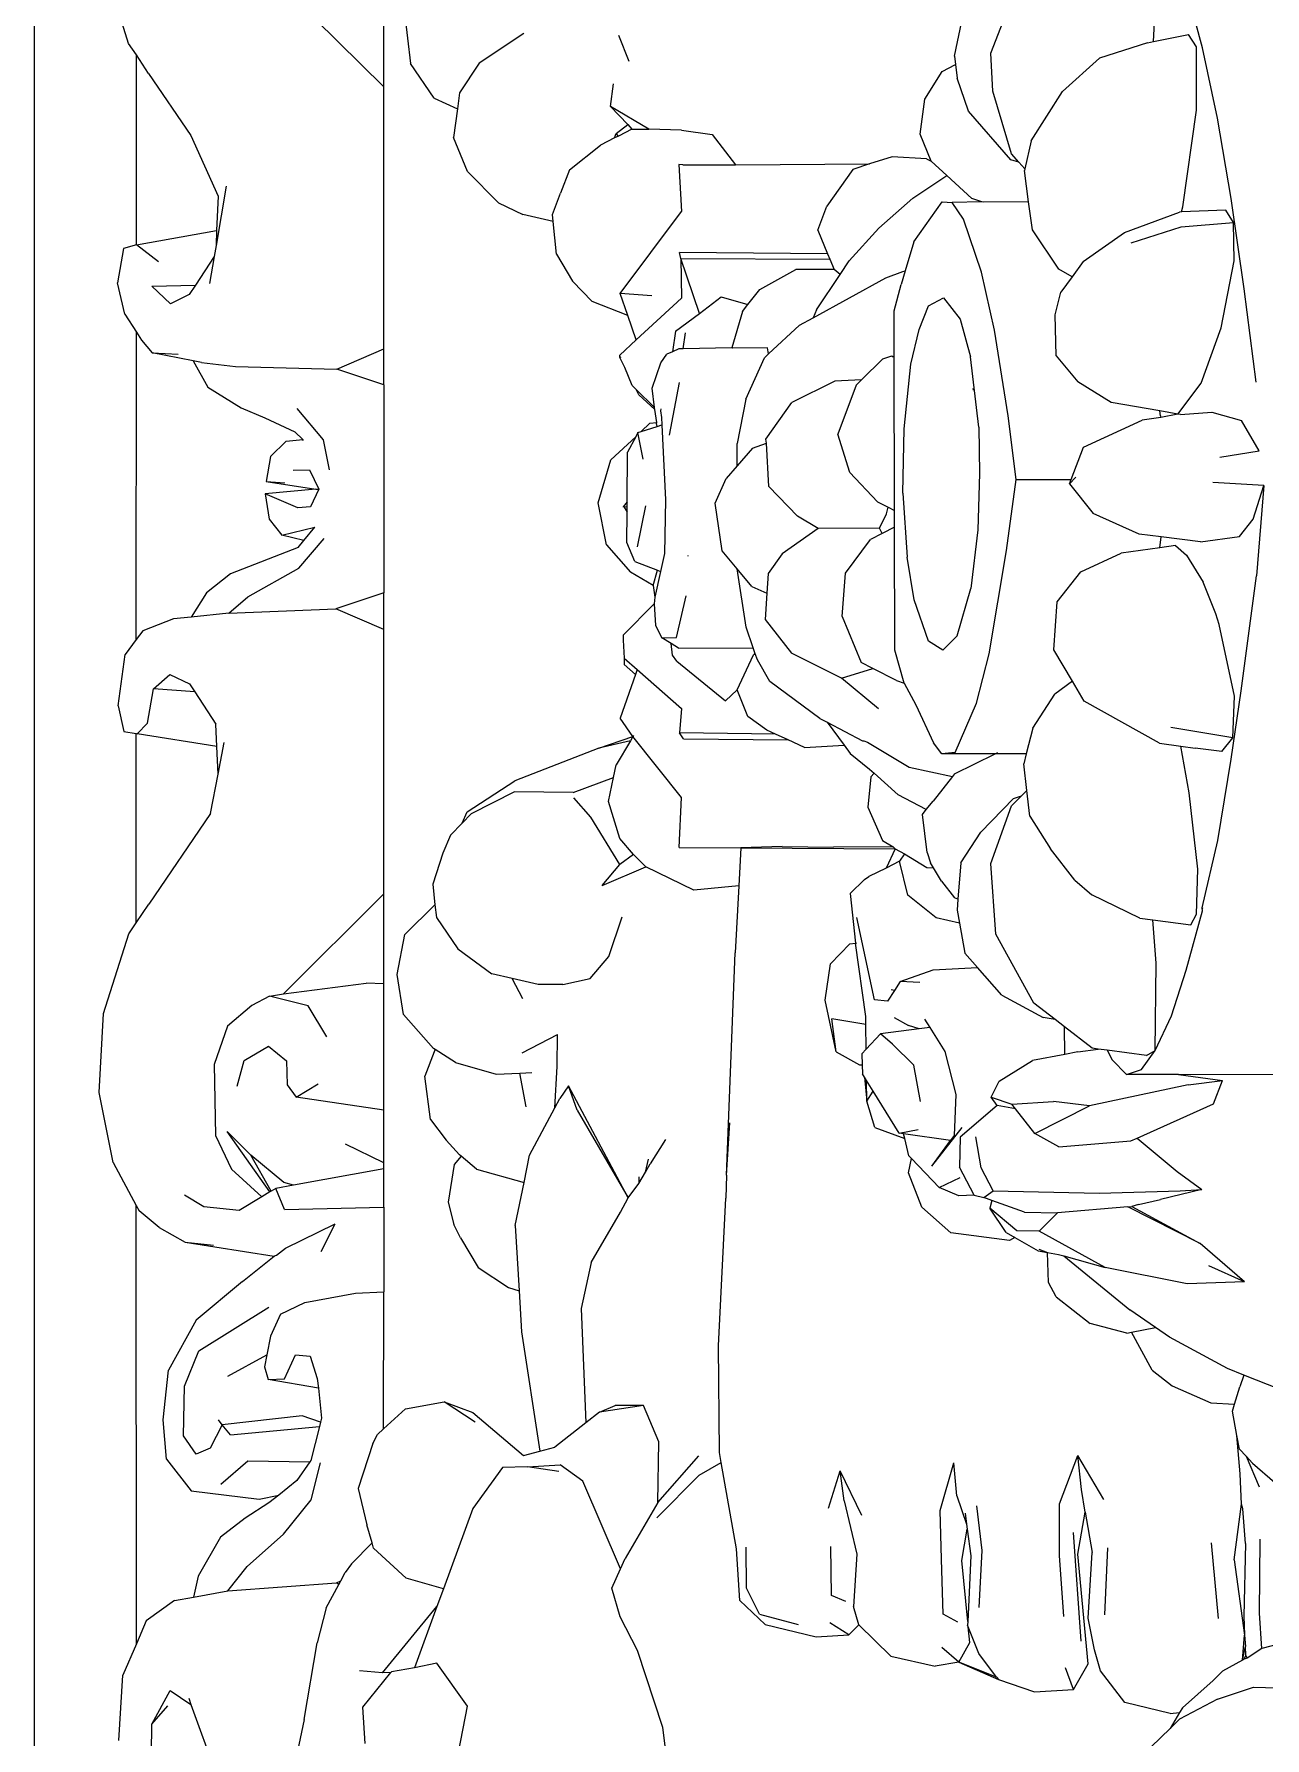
# Model space of a CAD drawing. Header units: millimetres. Extents: x 75500 to 345360, y -224327 to 19532.
# Drawn here: x 218738.8 to 218848, y 12102.3 to 12253.4 of the extents above; entities that cross this region are included whole.
import ezdxf

# ---------------------------------------------------------------- set-up
doc = ezdxf.new("R2010")
doc.units = ezdxf.units.MM
doc.header["$LTSCALE"] = 0.01
doc.layers.add('hatch', color=251, linetype='Continuous', lineweight=0)

# ---------------------------------------------------------------- blocks, each defined once
blk = doc.blocks.new('GANESH')
at = {"layer": 'hatch'}
for p, q in [((967101.08, -141061.302), (967101.167, -141057.976)), ((967099.111, -141059.452), (967099.513, -141060.969)), ((967076.261, -141059.795), (967076.259, -141064.343)), ((967089.021, -141060.225), (967088.43, -141061.7)), ((967091.993, -141061.351), (967092.78, -141060.443)), ((967050.983, -141061.079), (967049.756, -141061.8)), ((967051.242, -141062.667), (967050.983, -141061.079)), ((967052.392, -141060.891), (967052.277, -141062.96)), ((967053.76, -141061.315), (967052.392, -141060.891)), ((967052.392, -141060.891), (967056.053, -141061.186)), ((967091.717, -141061.609), (967092.958, -141061.083)), ((967098.077, -141061.068), (967095.075, -141061.037)), ((967099.513, -141060.969), (967098.077, -141061.068)), ((967099.513, -141060.969), (967099.895, -141061.567)), ((967044.421, -141061.682), (967040.77, -141062.209)), ((967048.2, -141061.194), (967044.421, -141061.682)), ((967049.422, -141063.002), (967049.756, -141061.8)), ((967054.456, -141061.87), (967053.76, -141061.315)), ((967060.707, -141061.804), (967056.053, -141061.186)), ((967063.482, -141062.206), (967060.707, -141061.804)), ((967084.659, -141061.666), (967083.102, -141063.469)), ((967084.659, -141061.666), (967084.005, -141063.118)), ((967084.659, -141061.666), (967084.729, -141063.991)), ((967088.43, -141061.7), (967088.168, -141062.365)), ((967088.43, -141061.7), (967088.909, -141061.855)), ((967092.43, -141061.851), (967090.88, -141061.981)), ((967091.717, -141061.609), (967091.426, -141061.88)), ((967091.993, -141061.351), (967091.717, -141061.609)), ((967093.655, -141061.796), (967092.43, -141061.851)), ((967093.854, -141061.738), (967093.655, -141061.796)), ((967095.921, -141062.084), (967093.655, -141061.796)), ((967095.251, -141061.626), (967093.854, -141061.738)), ((967095.251, -141061.626), (967098.196, -141061.693)), ((967095.921, -141062.084), (967098.969, -141061.677)), ((967098.196, -141061.693), (967098.969, -141061.677)), ((967098.969, -141061.677), (967099.431, -141061.63)), ((967099.976, -141061.756), (967098.969, -141061.677)), ((967099.791, -141061.612), (967099.431, -141061.63)), ((967099.976, -141061.756), (967099.431, -141061.63)), ((967099.791, -141061.612), (967099.895, -141061.567)), ((967099.933, -141061.679), (967099.791, -141061.612)), ((967099.895, -141061.567), (967099.933, -141061.679)), ((967099.933, -141061.679), (967099.976, -141061.756)), ((967099.976, -141061.756), (967100.427, -141062.565)), ((967101.566, -141062.766), (967101.08, -141061.302)), ((967040.77, -141062.209), (967037.517, -141062.76)), ((967041.743, -141062.121), (967041.235, -141062.422)), ((967041.235, -141062.422), (967041.309, -141064.222)), ((967043.293, -141062.084), (967041.743, -141062.121)), ((967041.915, -141064.234), (967041.743, -141062.121)), ((967046.008, -141062.612), (967043.293, -141062.084)), ((967054.674, -141063.461), (967054.456, -141061.87)), ((967060.928, -141062.077), (967058.018, -141062.705)), ((967062.61, -141062.138), (967060.928, -141062.077)), ((967062.61, -141062.138), (967062.191, -141064.659)), ((967063.162, -141062.584), (967062.61, -141062.138)), ((967066.77, -141062.756), (967063.482, -141062.206)), ((967088.168, -141062.365), (967086.899, -141064.705)), ((967089.603, -141062.073), (967088.909, -141061.855)), ((967089.561, -141063.034), (967089.603, -141062.073)), ((967089.887, -141062.163), (967089.603, -141062.073)), ((967090.88, -141061.981), (967089.887, -141062.163)), ((967091.426, -141061.88), (967090.88, -141061.981)), ((967037.517, -141062.76), (967034.667, -141063.38)), ((967048.246, -141063.434), (967046.008, -141062.612)), ((967049.514, -141064.268), (967049.422, -141063.002)), ((967057.59, -141062.834), (967056.312, -141063.348)), ((967058.018, -141062.705), (967057.59, -141062.834)), ((967057.59, -141062.834), (967057.595, -141062.864)), ((967063.162, -141062.584), (967063.027, -141063.669)), ((967069.5, -141063.387), (967066.77, -141062.756)), ((967076.259, -141064.343), (967076.501, -141062.565)), ((967076.673, -141063.961), (967076.501, -141062.565)), ((967077.44, -141062.928), (967076.501, -141062.565)), ((967078.828, -141066.017), (967077.44, -141062.928)), ((967088.864, -141064.602), (967089.561, -141063.034)), ((967098.292, -141062.73), (967095.233, -141063.012)), ((967100.802, -141062.947), (967100.427, -141062.565)), ((967101.912, -141064.184), (967100.802, -141062.947)), ((967101.566, -141062.766), (967102.372, -141064.301)), ((967034.667, -141063.38), (967032.259, -141064.019)), ((967034.617, -141063.623), (967034.12, -141063.939)), ((967037.193, -141063.617), (967034.617, -141063.623)), ((967041.1, -141064.171), (967037.193, -141063.617)), ((967049.496, -141064.368), (967048.246, -141063.434)), ((967054.674, -141063.461), (967054.478, -141065.047)), ((967055.212, -141064.025), (967056.312, -141063.348)), ((967062.95, -141064.258), (967063.027, -141063.669)), ((967064.845, -141063.92), (967062.95, -141064.258)), ((967067.939, -141063.568), (967064.845, -141063.92)), ((967069.761, -141063.616), (967067.939, -141063.568)), ((967069.5, -141063.387), (967069.518, -141063.356)), ((967069.623, -141063.379), (967069.5, -141063.387)), ((967072.024, -141064.03), (967069.623, -141063.379)), ((967070.191, -141063.85), (967069.761, -141063.616)), ((967069.989, -141065.392), (967070.191, -141063.85)), ((967080.186, -141064.395), (967080.911, -141063.406)), ((967080.911, -141063.406), (967081.314, -141065.081)), ((967080.973, -141064.272), (967080.911, -141063.406)), ((967081.607, -141066.233), (967083.102, -141063.469)), ((967083.102, -141063.469), (967081.621, -141066.4)), ((967034.411, -141065.363), (967034.12, -141063.939)), ((967041.309, -141064.222), (967041.1, -141064.171)), ((967041.309, -141064.222), (967041.312, -141064.3)), ((967042.137, -141066.537), (967041.312, -141064.3)), ((967042.559, -141066.27), (967041.915, -141064.234)), ((967049.496, -141064.368), (967049.371, -141065.101)), ((967049.514, -141064.268), (967049.496, -141064.368)), ((967049.496, -141064.368), (967049.635, -141065.065)), ((967054.819, -141064.469), (967055.212, -141064.025)), ((967054.819, -141064.469), (967054.911, -141065.104)), ((967062.836, -141065.122), (967062.95, -141064.258)), ((967073.881, -141064.636), (967072.024, -141064.03)), ((967076.259, -141064.343), (967076.258, -141066.447)), ((967076.673, -141063.961), (967077.525, -141067.95)), ((967078.828, -141066.017), (967080.186, -141064.395)), ((967081.057, -141067.561), (967080.973, -141064.272)), ((967084.729, -141063.991), (967084.072, -141067.323)), ((967088.234, -141065.416), (967088.864, -141064.602)), ((967101.912, -141064.184), (967102.103, -141064.299)), ((967102.144, -141064.687), (967102.103, -141064.299)), ((967102.103, -141064.299), (967102.742, -141064.684)), ((967102.372, -141064.301), (967102.742, -141064.684)), ((967034.411, -141065.363), (967031.954, -141065.231)), ((967049.371, -141065.101), (967049.035, -141067.076)), ((967049.568, -141065.074), (967049.371, -141065.101)), ((967049.568, -141065.074), (967049.635, -141065.065)), ((967049.635, -141065.065), (967049.751, -141065.823)), ((967054.478, -141065.047), (967054.368, -141065.936)), ((967054.911, -141065.104), (967054.478, -141065.047)), ((967054.911, -141065.104), (967055.136, -141066.668)), ((967062.836, -141065.122), (967061.125, -141068.17)), ((967071.744, -141065.245), (967069.989, -141065.392)), ((967075.282, -141065.294), (967071.744, -141065.245)), ((967075.282, -141065.294), (967073.881, -141064.636)), ((967075.479, -141065.636), (967075.282, -141065.294)), ((967076.054, -141065.85), (967075.282, -141065.294)), ((967081.52, -141065.966), (967081.314, -141065.081)), ((967086.504, -141065.278), (967085.786, -141066.319)), ((967086.899, -141064.705), (967086.504, -141065.278)), ((967086.692, -141066.253), (967086.504, -141065.278)), ((967102.144, -141064.687), (967101.701, -141066.514)), ((967102.742, -141064.684), (967103.487, -141065.456)), ((967034.461, -141065.607), (967034.411, -141065.363)), ((967034.461, -141065.607), (967035.082, -141067.547)), ((967050.834, -141068.191), (967049.751, -141065.823)), ((967054.368, -141065.936), (967053.527, -141067.807)), ((967069.92, -141065.918), (967068.969, -141067.863)), ((967069.92, -141065.918), (967069.989, -141065.392)), ((967075.479, -141065.636), (967075.27, -141067.243)), ((967076.258, -141066.447), (967076.054, -141065.85)), ((967081.52, -141065.966), (967081.607, -141066.233)), ((967088.234, -141065.416), (967086.692, -141066.253)), ((967043.316, -141068.205), (967042.137, -141066.537)), ((967055.892, -141068.306), (967055.136, -141066.668)), ((967075.664, -141067.033), (967076.258, -141066.447)), ((967078.944, -141066.275), (967078.828, -141066.017)), ((967079.184, -141069.199), (967078.944, -141066.275)), ((967081.621, -141066.4), (967081.607, -141066.233)), ((967081.621, -141066.4), (967081.852, -141069.254)), ((967083.606, -141068.998), (967085.786, -141066.319)), ((967086.728, -141066.441), (967086.342, -141067.927)), ((967086.728, -141066.441), (967086.692, -141066.253)), ((967101.701, -141066.514), (967100.41, -141067.512)), ((967049.035, -141067.076), (967048.195, -141068.422)), ((967075.27, -141067.243), (967075.224, -141067.598)), ((967075.27, -141067.243), (967075.664, -141067.033)), ((967084.072, -141067.323), (967082.595, -141069.989)), ((967083.606, -141068.998), (967084.072, -141067.323)), ((967098.137, -141067.327), (967095.424, -141067.204)), ((967035.082, -141067.547), (967036.425, -141069.045)), ((967052.323, -141068.767), (967053.527, -141067.807)), ((967068.377, -141068.553), (967068.969, -141067.863)), ((967075.192, -141067.847), (967074.324, -141068.968)), ((967075.224, -141067.598), (967075.192, -141067.847)), ((967075.341, -141068.426), (967075.224, -141067.598)), ((967077.525, -141067.95), (967077.349, -141069.404)), ((967078.647, -141070.166), (967077.525, -141067.95)), ((967080.962, -141071.857), (967081.057, -141067.561)), ((967085.254, -141069.299), (967086.342, -141067.927)), ((967093.468, -141067.378), (967091.686, -141068.424)), ((967093.984, -141068.125), (967095.612, -141067.839)), ((967098.272, -141068.011), (967095.612, -141067.839)), ((967100.129, -141068.012), (967095.684, -141068.424)), ((967099.567, -141067.744), (967098.272, -141068.011)), ((967100.41, -141067.512), (967099.567, -141067.744)), ((967101.172, -141068.607), (967100.129, -141068.012)), ((967043.316, -141068.205), (967043.943, -141068.661)), ((967043.943, -141068.661), (967043.631, -141069.201)), ((967043.943, -141068.661), (967044.559, -141069.109)), ((967047.145, -141069.297), (967048.195, -141068.422)), ((967052.147, -141068.699), (967050.834, -141068.191)), ((967052.053, -141068.505), (967052.323, -141068.767)), ((967052.15, -141070.922), (967052.147, -141068.699)), ((967052.323, -141068.767), (967052.147, -141068.699)), ((967057.102, -141069.258), (967055.892, -141068.306)), ((967060.325, -141068.647), (967059.056, -141069.403)), ((967061.125, -141068.17), (967060.325, -141068.647)), ((967060.325, -141068.647), (967060.841, -141069.351)), ((967068.377, -141068.553), (967067.113, -141069.536)), ((967075.341, -141068.426), (967075.438, -141068.949)), ((967093.066, -141068.282), (967091.686, -141068.424)), ((967093.642, -141069.165), (967091.686, -141068.424)), ((967093.984, -141068.125), (967093.066, -141068.282)), ((967095.684, -141068.424), (967093.984, -141068.125)), ((967099.208, -141068.288), (967094.808, -141068.594)), ((967101.172, -141068.607), (967100.291, -141068.928)), ((967101.264, -141070.181), (967101.172, -141068.607)), ((967038.426, -141070.321), (967036.425, -141069.045)), ((967043.631, -141069.201), (967042.04, -141070.266)), ((967045.478, -141069.348), (967044.559, -141069.109)), ((967047.145, -141069.297), (967045.478, -141069.348)), ((967059.056, -141069.403), (967057.102, -141069.258)), ((967062.222, -141070.243), (967060.841, -141069.351)), ((967074.029, -141069.349), (967073.362, -141070.21)), ((967074.029, -141069.349), (967073.944, -141069.827)), ((967074.324, -141068.968), (967074.029, -141069.349)), ((967075.438, -141068.949), (967074.324, -141068.968)), ((967075.438, -141068.949), (967075.683, -141070.261)), ((967077.457, -141071.101), (967077.349, -141069.404)), ((967079.184, -141069.199), (967078.647, -141070.166)), ((967081.832, -141070.583), (967081.852, -141069.254)), ((967082.595, -141069.989), (967081.852, -141069.254)), ((967083.467, -141069.648), (967083.547, -141069.21)), ((967083.547, -141069.21), (967083.606, -141068.998)), ((967085.254, -141069.299), (967084.677, -141069.608)), ((967095.735, -141069.169), (967093.642, -141069.165)), ((967098.207, -141068.992), (967095.735, -141069.169)), ((967065.785, -141070.364), (967067.113, -141069.536)), ((967073.041, -141071.498), (967073.944, -141069.827)), ((967082.595, -141069.989), (967082.587, -141070.892)), ((967082.852, -141070.982), (967083.396, -141070.038)), ((967083.325, -141070.008), (967083.467, -141069.648)), ((967083.396, -141070.038), (967083.467, -141069.648)), ((967084.677, -141069.608), (967083.467, -141069.648)), ((967034.881, -141071.95), (967031.61, -141070.682)), ((967038.426, -141070.321), (967039.562, -141070.576)), ((967039.293, -141070.817), (967038.962, -141071.115)), ((967039.293, -141070.817), (967039.204, -141071.138)), ((967039.562, -141070.576), (967039.293, -141070.817)), ((967039.562, -141070.576), (967039.626, -141070.59)), ((967040.897, -141070.42), (967039.626, -141070.59)), ((967042.04, -141070.266), (967040.897, -141070.42)), ((967040.897, -141070.42), (967040.918, -141072.247)), ((967062.222, -141070.243), (967063.266, -141070.512)), ((967063.266, -141070.512), (967063.266, -141071.769)), ((967063.266, -141070.512), (967063.673, -141070.616)), ((967064.753, -141070.487), (967063.673, -141070.616)), ((967065.785, -141070.364), (967064.753, -141070.487)), ((967064.753, -141070.487), (967064.966, -141070.704)), ((967065.072, -141071.028), (967064.966, -141070.704)), ((967064.966, -141070.704), (967065.363, -141071.108)), ((967073.362, -141070.21), (967070.562, -141071.749)), ((967076.521, -141071.611), (967075.683, -141070.261)), ((967078.647, -141070.166), (967077.641, -141070.956)), ((967081.832, -141070.583), (967081.354, -141071.913)), ((967100.764, -141071.641), (967101.264, -141070.181)), ((967038.962, -141071.115), (967036.421, -141071.874)), ((967039.204, -141071.138), (967037.221, -141072.86)), ((967049.573, -141071.253), (967046.1, -141071.799)), ((967052.15, -141070.922), (967049.573, -141071.253)), ((967055.022, -141071.309), (967052.15, -141070.922)), ((967059.205, -141072.02), (967055.022, -141071.309)), ((967065.072, -141071.028), (967066.43, -141072.358)), ((967067.699, -141071.956), (967065.363, -141071.108)), ((967073.041, -141071.498), (967071.924, -141072.488)), ((967077.177, -141071.938), (967077.457, -141071.101)), ((967077.641, -141070.956), (967077.457, -141071.101)), ((967077.641, -141070.956), (967077.51, -141071.696)), ((967082.587, -141070.892), (967081.669, -141071.99)), ((967082.655, -141071.325), (967081.669, -141071.99)), ((967082.655, -141071.325), (967082.852, -141070.982)), ((967082.985, -141071.19), (967082.662, -141073.571)), ((967082.852, -141070.982), (967082.985, -141071.19)), ((967036.421, -141071.874), (967034.881, -141071.95)), ((967046.1, -141071.799), (967043.753, -141072.329)), ((967061.204, -141072.529), (967059.205, -141072.02)), ((967063.266, -141071.769), (967063.215, -141071.666)), ((967063.266, -141071.769), (967063.265, -141073.938)), ((967064.079, -141073.423), (967063.266, -141071.769)), ((967070.562, -141071.749), (967067.699, -141071.956)), ((967077.177, -141071.938), (967076.521, -141071.611)), ((967077.51, -141071.696), (967077.177, -141071.938)), ((967077.51, -141071.696), (967078.788, -141073.188)), ((967080.962, -141071.857), (967080.032, -141072.341)), ((967081.238, -141072.236), (967080.962, -141071.857)), ((967081.354, -141071.913), (967081.238, -141072.236)), ((967081.354, -141071.913), (967081.669, -141071.99)), ((967100.663, -141071.717), (967099.707, -141072.436)), ((967100.066, -141073.245), (967100.764, -141071.641)), ((967100.663, -141071.717), (967100.066, -141073.245)), ((967100.663, -141071.717), (967100.764, -141071.641)), ((967037.221, -141072.86), (967035.895, -141073.318)), ((967040.76, -141072.716), (967039.836, -141073.727)), ((967040.898, -141072.308), (967040.76, -141072.716)), ((967040.918, -141072.247), (967040.898, -141072.308)), ((967040.898, -141072.308), (967040.924, -141073.519)), ((967043.753, -141072.329), (967041.605, -141073.062)), ((967045.653, -141073.188), (967047.176, -141072.78)), ((967050.028, -141072.437), (967047.176, -141072.78)), ((967048.465, -141072.674), (967048.529, -141072.67)), ((967050.028, -141072.437), (967051.911, -141072.409)), ((967051.911, -141072.409), (967054.186, -141072.473)), ((967054.186, -141072.473), (967056.569, -141072.764)), ((967058.482, -141073.319), (967056.569, -141072.764)), ((967063.213, -141073.389), (967061.204, -141072.529)), ((967067.677, -141073.169), (967066.43, -141072.358)), ((967071.924, -141072.488), (967071.337, -141073.009)), ((967072.013, -141074.284), (967071.924, -141072.488)), ((967080.032, -141072.341), (967078.779, -141072.564)), ((967081.138, -141072.623), (967080.001, -141073.219)), ((967081.138, -141072.623), (967081.238, -141072.236)), ((967081.138, -141072.623), (967081.173, -141073.245)), ((967095.535, -141072.297), (967093.722, -141072.519)), ((967094.675, -141072.903), (967095.747, -141072.755)), ((967097.845, -141072.422), (967095.535, -141072.297)), ((967095.747, -141072.755), (967098.412, -141072.886)), ((967098.412, -141072.886), (967095.942, -141073.126)), ((967098.412, -141072.886), (967098.559, -141072.893)), ((967098.63, -141072.864), (967098.559, -141072.893)), ((967099.707, -141072.436), (967098.63, -141072.864)), ((967099.266, -141072.802), (967098.63, -141072.864)), ((967100.066, -141073.245), (967099.266, -141072.802)), ((967034.997, -141073.423), (967033.584, -141073.131)), ((967034.997, -141073.423), (967035.343, -141073.383)), ((967035.343, -141073.383), (967035.895, -141073.318)), ((967035.622, -141073.92), (967035.343, -141073.383)), ((967040.898, -141073.925), (967040.924, -141073.519)), ((967041.605, -141073.062), (967040.924, -141073.519)), ((967044.783, -141073.861), (967045.653, -141073.188)), ((967058.482, -141073.319), (967059.061, -141073.89)), ((967063.213, -141073.389), (967063.265, -141073.938)), ((967063.808, -141075.264), (967064.181, -141073.504)), ((967064.079, -141073.423), (967064.181, -141073.504)), ((967064.181, -141073.504), (967065.174, -141074.293)), ((967067.677, -141073.169), (967069.153, -141073.283)), ((967068.417, -141073.945), (967069.095, -141073.424)), ((967069.153, -141073.283), (967069.095, -141073.424)), ((967069.153, -141073.283), (967069.592, -141073.317)), ((967069.592, -141073.317), (967070.127, -141073.223)), ((967070.127, -141073.223), (967069.908, -141074.164)), ((967070.127, -141073.223), (967071.337, -141073.009)), ((967075.319, -141073.807), (967077.067, -141073.371)), ((967077.067, -141073.371), (967078.719, -141073.432)), ((967079.968, -141074.338), (967078.399, -141073.107)), ((967078.927, -141073.584), (967078.654, -141075.486)), ((967078.719, -141073.432), (967078.927, -141073.584)), ((967078.788, -141073.188), (967080.001, -141073.219)), ((967079.968, -141074.338), (967078.927, -141073.584)), ((967080.826, -141074.041), (967080.42, -141073.188)), ((967081.173, -141073.245), (967080.826, -141074.041)), ((967081.628, -141074.742), (967082.662, -141073.571)), ((967093.325, -141073.333), (967091.989, -141073.452)), ((967093.913, -141074.006), (967091.989, -141073.452)), ((967093.325, -141073.333), (967094.473, -141072.931)), ((967094.019, -141072.994), (967094.473, -141072.931)), ((967094.473, -141072.931), (967094.675, -141072.903)), ((967095.942, -141073.126), (967094.675, -141072.903)), ((967098.442, -141073.287), (967098.115, -141073.885)), ((967100.066, -141073.245), (967099.469, -141073.937)), ((967100.066, -141073.245), (967100.223, -141074.208)), ((967036.74, -141074.619), (967035.622, -141073.92)), ((967039.836, -141073.727), (967039.25, -141074.367)), ((967040.751, -141075.109), (967039.836, -141073.727)), ((967042.525, -141075.074), (967040.898, -141073.925)), ((967045.112, -141074.476), (967044.783, -141073.861)), ((967059.061, -141073.89), (967058.701, -141074.481)), ((967061.271, -141074.992), (967062.818, -141074.276)), ((967063.265, -141073.938), (967062.818, -141074.276)), ((967067.886, -141074.269), (967067.672, -141074.399)), ((967067.869, -141074.539), (967067.886, -141074.269)), ((967068.417, -141073.945), (967067.886, -141074.269)), ((967069.908, -141074.164), (967068.987, -141075.311)), ((967074.353, -141074.426), (967075.319, -141073.807)), ((967080.826, -141074.041), (967079.653, -141075.168)), ((967095.888, -141073.942), (967093.913, -141074.006)), ((967098.115, -141073.885), (967095.888, -141073.942)), ((967099.817, -141076.007), (967100.223, -141074.208)), ((967038.155, -141074.811), (967036.74, -141074.619)), ((967039.25, -141074.367), (967038.155, -141074.811)), ((967039.157, -141074.556), (967039.071, -141075.948)), ((967039.157, -141074.556), (967039.25, -141074.367)), ((967046.077, -141074.86), (967045.112, -141074.476)), ((967047.482, -141075.192), (967046.077, -141074.86)), ((967058.701, -141074.481), (967057.028, -141075.059)), ((967065.519, -141074.566), (967064.921, -141075.699)), ((967065.519, -141074.566), (967065.174, -141074.293)), ((967065.715, -141074.721), (967065.519, -141074.566)), ((967067.255, -141074.536), (967065.715, -141074.721)), ((967067.255, -141074.536), (967067.672, -141074.399)), ((967067.316, -141075.446), (967067.869, -141074.539)), ((967072.488, -141075.617), (967072.013, -141074.284)), ((967072.523, -141074.827), (967072.488, -141075.617)), ((967074.018, -141074.641), (967074.353, -141074.426)), ((967074.408, -141074.86), (967074.273, -141075.283)), ((967074.353, -141074.426), (967074.408, -141074.86)), ((967074.408, -141074.86), (967074.605, -141076.425)), ((967077.341, -141074.804), (967075.872, -141075.075)), ((967078.628, -141075.664), (967078.478, -141074.9)), ((967081.628, -141074.742), (967080.235, -141075.287)), ((967040.751, -141075.109), (967041.971, -141076.489)), ((967042.525, -141075.074), (967043.697, -141075.421)), ((967043.728, -141075.521), (967043.697, -141075.421)), ((967043.697, -141075.421), (967044.253, -141075.586)), ((967043.979, -141076.209), (967043.728, -141075.521)), ((967045.315, -141075.87), (967044.253, -141075.586)), ((967050.102, -141075.467), (967047.482, -141075.192)), ((967052.7, -141075.51), (967050.102, -141075.467)), ((967052.7, -141075.51), (967055.298, -141075.334)), ((967057.028, -141075.059), (967055.298, -141075.334)), ((967060.395, -141075.464), (967059.061, -141075.841)), ((967060.297, -141075.772), (967060.395, -141075.464)), ((967060.395, -141075.464), (967061.271, -141074.992)), ((967062.787, -141076.953), (967063.808, -141075.264)), ((967067.105, -141075.831), (967067.316, -141075.446)), ((967067.316, -141075.446), (967067.607, -141075.656)), ((967068.987, -141075.311), (967067.607, -141075.656)), ((967067.607, -141075.656), (967067.891, -141076.191)), ((967072.488, -141075.617), (967072.852, -141075.857)), ((967073.938, -141075.862), (967074.273, -141075.283)), ((967075.872, -141075.075), (967075.019, -141075.93)), ((967078.406, -141076.649), (967078.844, -141075.439)), ((967078.654, -141075.486), (967078.628, -141075.664)), ((967078.844, -141075.439), (967078.654, -141075.486)), ((967079.55, -141075.267), (967078.844, -141075.439)), ((967079.653, -141075.168), (967079.55, -141075.267)), ((967080.235, -141075.287), (967079.653, -141075.168)), ((967039.071, -141075.948), (967039.366, -141076.861)), ((967045.599, -141079.152), (967043.979, -141076.209)), ((967047.15, -141075.867), (967045.315, -141075.87)), ((967047.137, -141075.961), (967047.176, -141075.912)), ((967047.266, -141076.325), (967047.137, -141075.961)), ((967053.402, -141075.853), (967047.15, -141075.867)), ((967047.176, -141075.912), (967047.15, -141075.867)), ((967048.117, -141077.192), (967047.266, -141076.325)), ((967053.048, -141076.539), (967053.271, -141076.107)), ((967053.271, -141076.107), (967053.402, -141075.853)), ((967053.538, -141076.183), (967053.271, -141076.107)), ((967054.082, -141075.852), (967053.402, -141075.853)), ((967054.127, -141076.461), (967053.538, -141076.183)), ((967059.061, -141075.841), (967054.082, -141075.852)), ((967054.082, -141075.852), (967054.335, -141076.354)), ((967060.297, -141075.772), (967059.807, -141076.726)), ((967064.921, -141075.699), (967064.046, -141076.678)), ((967065.417, -141076.927), (967066.767, -141076.345)), ((967066.767, -141076.345), (967067.034, -141075.906)), ((967067.034, -141075.906), (967067.105, -141075.831)), ((967067.034, -141075.906), (967067.042, -141078.331)), ((967067.074, -141082.08), (967067.105, -141075.831)), ((967067.105, -141075.831), (967067.891, -141076.191)), ((967067.891, -141076.191), (967068.229, -141076.899)), ((967072.852, -141075.857), (967072.818, -141075.994)), ((967072.852, -141075.857), (967073.282, -141076.14)), ((967073.282, -141076.14), (967073.233, -141076.668)), ((967075.019, -141075.93), (967074.605, -141076.425)), ((967078.628, -141075.664), (967076.923, -141076.718)), ((967098.55, -141077.294), (967099.817, -141076.007)), ((967039.395, -141082.296), (967039.366, -141076.861)), ((967039.366, -141076.861), (967039.589, -141077.547)), ((967041.971, -141076.489), (967043.293, -141077.691)), ((967051.863, -141077.666), (967053.048, -141076.539)), ((967054.335, -141076.354), (967054.127, -141076.461)), ((967054.127, -141076.461), (967054.134, -141078.946)), ((967054.335, -141076.354), (967054.575, -141076.827)), ((967055.944, -141077.844), (967054.575, -141076.827)), ((967059.807, -141076.726), (967059.559, -141077.209)), ((967060.194, -141078.001), (967059.807, -141076.726)), ((967061.434, -141076.496), (967060.194, -141078.001)), ((967062.738, -141077.102), (967062.787, -141076.953)), ((967063.25, -141077.648), (967063.879, -141076.864)), ((967063.879, -141076.864), (967064.046, -141076.678)), ((967064.046, -141076.678), (967064.195, -141076.809)), ((967064.195, -141076.809), (967065.417, -141076.927)), ((967068.354, -141077.062), (967068.229, -141076.899)), ((967073.233, -141076.668), (967069.89, -141077.379)), ((967073.901, -141077.019), (967070.934, -141077.432)), ((967074.226, -141077.015), (967073.901, -141077.019)), ((967074.226, -141077.015), (967073.994, -141078.388)), ((967075.23, -141077.002), (967074.226, -141077.015)), ((967074.605, -141076.425), (967075.23, -141077.002)), ((967075.23, -141077.002), (967075.412, -141077.171)), ((967076.358, -141077.067), (967077.339, -141076.971)), ((967076.49, -141076.985), (967076.358, -141077.067)), ((967076.923, -141076.718), (967076.49, -141076.985)), ((967077.339, -141076.971), (967076.49, -141076.985)), ((967077.339, -141076.971), (967076.923, -141076.718)), ((967078.406, -141076.649), (967077.339, -141076.971)), ((967039.589, -141077.547), (967041.069, -141078.598)), ((967043.839, -141078.05), (967043.293, -141077.691)), ((967048.117, -141077.192), (967048.161, -141078.269)), ((967048.322, -141077.401), (967048.117, -141077.192)), ((967048.322, -141077.401), (967050.309, -141078.149)), ((967051.863, -141077.666), (967050.309, -141078.149)), ((967057.694, -141077.976), (967059.559, -141077.209)), ((967061.982, -141078.576), (967062.737, -141077.146)), ((967062.737, -141077.146), (967062.738, -141077.102)), ((967062.914, -141077.889), (967063.25, -141077.648)), ((967068.354, -141077.062), (967068.923, -141077.655)), ((967068.923, -141077.655), (967070.934, -141077.432)), ((967070.934, -141077.432), (967070.931, -141077.399)), ((967070.956, -141077.658), (967070.934, -141077.432)), ((967071.765, -141078.444), (967070.956, -141077.658)), ((967075.329, -141078.219), (967075.858, -141077.274)), ((967075.412, -141077.171), (967075.867, -141077.159)), ((967075.858, -141077.274), (967075.867, -141077.159)), ((967075.867, -141077.159), (967076.225, -141077.15)), ((967076.358, -141077.067), (967076.225, -141077.15)), ((967094.119, -141077.17), (967092.307, -141078.055)), ((967093.529, -141077.898), (967095.687, -141077.381)), ((967095.687, -141077.381), (967097.8, -141077.514)), ((967098.55, -141077.294), (967097.8, -141077.514)), ((967098.951, -141077.706), (967098.474, -141078.469)), ((967098.55, -141077.294), (967098.951, -141077.706)), ((967099.034, -141079.028), (967098.951, -141077.706)), ((967043.224, -141078.474), (967043.644, -141078.304)), ((967043.644, -141078.304), (967043.638, -141079.852)), ((967043.839, -141078.05), (967043.644, -141078.304)), ((967045.275, -141079.01), (967043.839, -141078.05)), ((967048.161, -141078.269), (967049.023, -141080.017)), ((967057.694, -141077.976), (967055.944, -141077.844)), ((967060.194, -141078.001), (967059.188, -141080.029)), ((967061.982, -141078.576), (967062.914, -141077.889)), ((967063.006, -141079.497), (967062.914, -141077.889)), ((967067.02, -141080.399), (967067.042, -141078.331)), ((967075.329, -141078.219), (967073.237, -141078.662)), ((967075.329, -141078.219), (967073.994, -141078.388)), ((967093.529, -141077.898), (967092.307, -141078.055)), ((967093.818, -141078.53), (967092.307, -141078.055)), ((967097.355, -141078.4), (967095.376, -141078.428)), ((967097.598, -141077.831), (967097.355, -141078.4)), ((967042.044, -141078.954), (967041.069, -141078.598)), ((967042.044, -141078.954), (967043.007, -141078.562)), ((967043.007, -141078.562), (967042.946, -141084.563)), ((967043.007, -141078.562), (967043.224, -141078.474)), ((967043.19, -141084.508), (967043.224, -141078.474)), ((967045.275, -141079.01), (967045.599, -141079.152)), ((967054.134, -141078.946), (967053.638, -141079.78)), ((967054.134, -141078.946), (967055.164, -141080.401)), ((967061.834, -141078.875), (967060.335, -141080.91)), ((967061.834, -141078.875), (967061.982, -141078.576)), ((967073.237, -141078.662), (967071.765, -141078.444)), ((967098.54, -141081.099), (967099.034, -141079.028)), ((967045.901, -141079.7), (967045.599, -141079.152)), ((967045.901, -141079.7), (967047.058, -141080.953)), ((967052.427, -141080.942), (967053.638, -141079.78)), ((967063.006, -141079.497), (967062.701, -141080.159)), ((967098.115, -141081.32), (967098.54, -141079.762)), ((967044.454, -141081.314), (967043.638, -141079.852)), ((967050.514, -141081.063), (967049.023, -141080.017)), ((967055.164, -141080.401), (967055.961, -141080.972)), ((967057.821, -141081.093), (967059.188, -141080.029)), ((967062.701, -141080.159), (967062.462, -141080.678)), ((967062.651, -141084.4), (967062.701, -141080.159)), ((967067.02, -141080.399), (967067.074, -141082.08)), ((967047.058, -141080.953), (967046.817, -141080.993)), ((967046.817, -141080.993), (967046.833, -141082.415)), ((967047.058, -141080.953), (967047.218, -141081.126)), ((967048.9, -141081.881), (967047.218, -141081.126)), ((967050.679, -141081.042), (967050.514, -141081.063)), ((967052.427, -141080.942), (967050.679, -141081.042)), ((967050.873, -141081.602), (967050.679, -141081.042)), ((967055.961, -141080.972), (967056.758, -141081.024)), ((967056.479, -141081.634), (967056.758, -141081.024)), ((967056.758, -141081.024), (967057.821, -141081.093)), ((967060.335, -141080.91), (967059.457, -141081.405)), ((967062.303, -141081.024), (967061.745, -141081.793)), ((967062.462, -141080.678), (967062.303, -141081.024)), ((967062.462, -141080.678), (967062.417, -141084.562)), ((967097.564, -141082.116), (967098.54, -141081.099)), ((967045.065, -141081.796), (967044.454, -141081.314)), ((967044.749, -141082.872), (967045.065, -141081.796)), ((967045.341, -141082.014), (967045.065, -141081.796)), ((967050.873, -141081.602), (967051.6, -141082.231)), ((967056.479, -141081.634), (967055.767, -141082.227)), ((967058.136, -141081.867), (967055.767, -141082.227)), ((967058.965, -141081.577), (967058.136, -141081.867)), ((967059.205, -141081.493), (967058.965, -141081.577)), ((967058.987, -141084.61), (967058.965, -141081.577)), ((967059.457, -141081.405), (967059.205, -141081.493)), ((967059.205, -141081.493), (967059.25, -141081.567)), ((967060.671, -141082.228), (967059.25, -141081.567)), ((967061.745, -141081.793), (967060.671, -141082.228)), ((967097.062, -141081.843), (967095.4, -141081.865)), ((967098.115, -141081.32), (967097.062, -141081.843)), ((967038.167, -141083.235), (967039.395, -141082.296)), ((967039.407, -141084.435), (967039.395, -141082.296)), ((967045.341, -141082.014), (967046.809, -141082.445)), ((967046.833, -141082.415), (967046.809, -141082.445)), ((967046.809, -141082.445), (967046.856, -141084.41)), ((967048.9, -141081.881), (967050.686, -141082.225)), ((967051.6, -141082.231), (967050.686, -141082.225)), ((967051.6, -141082.231), (967052.105, -141082.668)), ((967055.767, -141082.227), (967055.043, -141082.83)), ((967061.115, -141082.701), (967060.671, -141082.228)), ((967067.062, -141084.576), (967067.074, -141082.08)), ((967067.074, -141082.08), (967068.609, -141082.163)), ((967068.609, -141082.163), (967068.784, -141083.985)), ((967068.609, -141082.163), (967071.329, -141082.31)), ((967080.331, -141082.658), (967071.329, -141082.31)), ((967080.331, -141082.658), (967078.213, -141082.531)), ((967095.471, -141082.252), (967091.967, -141082.87)), ((967097.564, -141082.116), (967095.471, -141082.252)), ((967037.99, -141084.481), (967038.167, -141083.235)), ((967045.419, -141083.76), (967044.749, -141082.872)), ((967053.112, -141083.115), (967052.105, -141082.668)), ((967055.043, -141082.83), (967053.112, -141083.115)), ((967059.504, -141084.674), (967061.115, -141082.701)), ((967080.331, -141082.658), (967081.264, -141082.684)), ((967087.24, -141082.983), (967081.264, -141082.684)), ((967091.57, -141082.94), (967087.24, -141082.983)), ((967091.967, -141082.87), (967091.57, -141082.94)), ((967092.486, -141083.773), (967091.967, -141082.87)), ((967045.419, -141083.76), (967043.19, -141084.508)), ((967046.144, -141084.722), (967045.419, -141083.76)), ((967093.587, -141085.442), (967091.704, -141083.776)), ((967094.21, -141085.485), (967092.486, -141083.773)), ((967037.99, -141084.481), (967037.96, -141085.806)), ((967039.407, -141084.435), (967039.388, -141084.597)), ((967039.388, -141084.597), (967041.287, -141084.481)), ((967044.607, -141086.975), (967041.287, -141084.481)), ((967043.19, -141084.508), (967042.946, -141084.563)), ((967043.19, -141084.508), (967044.803, -141084.478)), ((967046.496, -141086.315), (967044.803, -141084.478)), ((967046.856, -141084.41), (967046.205, -141084.323)), ((967046.856, -141084.41), (967046.858, -141084.585)), ((967046.858, -141084.585), (967046.972, -141084.847)), ((967050.355, -141084.964), (967048.221, -141084.569)), ((967055.223, -141084.227), (967055.261, -141084.233)), ((967058.553, -141084.689), (967056.863, -141084.298)), ((967058.987, -141084.61), (967058.797, -141084.905)), ((967059.844, -141086.279), (967061.432, -141084.479)), ((967061.432, -141084.479), (967062.417, -141084.562)), ((967062.651, -141084.4), (967062.417, -141084.562)), ((967065.028, -141084.482), (967062.557, -141086.454)), ((967067.062, -141084.576), (967065.028, -141084.482)), ((967068.784, -141083.985), (967067.84, -141085.93)), ((967046.144, -141084.722), (967046.972, -141084.847)), ((967046.972, -141084.847), (967047.075, -141085.083)), ((967047.418, -141085.316), (967047.075, -141085.083)), ((967048.448, -141085.667), (967047.418, -141085.316)), ((967049.292, -141085.315), (967049.367, -141085.337)), ((967049.367, -141085.337), (967049.634, -141085.299)), ((967049.634, -141085.299), (967049.938, -141085.284)), ((967049.938, -141085.284), (967052.968, -141085.136)), ((967049.996, -141085.464), (967049.938, -141085.284)), ((967052.968, -141085.136), (967055.15, -141085.166)), ((967055.15, -141085.166), (967055.876, -141085.33)), ((967058.068, -141085.542), (967058.559, -141085.274)), ((967058.559, -141085.274), (967058.553, -141084.689)), ((967058.797, -141084.905), (967058.559, -141085.274)), ((967059.268, -141084.845), (967058.797, -141084.905)), ((967059.504, -141084.674), (967059.268, -141084.845)), ((967078.884, -141085.125), (967079.878, -141085.756)), ((967102.705, -141085.243), (967099.585, -141086.264)), ((967104.098, -141085.063), (967102.705, -141085.243)), ((967037.96, -141085.806), (967037.04, -141087.359)), ((967037.954, -141086.491), (967037.96, -141085.806)), ((967044.713, -141085.683), (967044.607, -141086.975)), ((967049.235, -141085.576), (967048.448, -141085.667)), ((967048.498, -141086.326), (967049.235, -141085.576)), ((967049.309, -141085.567), (967048.717, -141086.216)), ((967049.309, -141085.567), (967049.235, -141085.576)), ((967049.833, -141085.485), (967049.309, -141085.567)), ((967049.873, -141085.761), (967049.833, -141085.485)), ((967049.882, -141085.501), (967049.833, -141085.485)), ((967049.873, -141085.761), (967050.205, -141086.116)), ((967049.996, -141085.464), (967049.882, -141085.501)), ((967050.205, -141086.116), (967049.996, -141085.464)), ((967054.871, -141086.264), (967053.211, -141085.928)), ((967055.475, -141086.368), (967055.828, -141085.452)), ((967055.828, -141085.452), (967055.876, -141085.33)), ((967056.441, -141085.633), (967055.828, -141085.452)), ((967055.876, -141085.33), (967056.912, -141085.566)), ((967056.441, -141085.633), (967055.9, -141086.552)), ((967056.441, -141085.633), (967056.912, -141085.566)), ((967056.912, -141085.566), (967057.189, -141085.591)), ((967057.189, -141085.591), (967058.068, -141085.542)), ((967058.454, -141086.849), (967057.189, -141085.591)), ((967067.84, -141085.93), (967067.343, -141086.428)), ((967068.59, -141087.698), (967067.84, -141085.93)), ((967080.205, -141085.945), (967079.679, -141085.82)), ((967080.205, -141085.945), (967079.878, -141085.756)), ((967080.666, -141086.217), (967080.205, -141085.945)), ((967091.139, -141085.395), (967089.657, -141086.021)), ((967093.587, -141085.442), (967091.139, -141085.395)), ((967093.587, -141085.442), (967095.864, -141086.768)), ((967035.212, -141086.599), (967034.167, -141087.02)), ((967037.04, -141087.359), (967037.765, -141086.652)), ((967037.765, -141086.652), (967037.954, -141086.491)), ((967038.129, -141087.125), (967037.765, -141086.652)), ((967037.954, -141086.491), (967038.234, -141087.04)), ((967045.503, -141086.662), (967044.607, -141086.975)), ((967045.503, -141086.662), (967044.933, -141088.104)), ((967046.496, -141086.315), (967045.503, -141086.662)), ((967047.107, -141086.977), (967046.496, -141086.315)), ((967048.345, -141086.482), (967047.605, -141086.778)), ((967048.345, -141086.482), (967048.498, -141086.326)), ((967048.717, -141086.216), (967048.498, -141086.326)), ((967050.248, -141086.251), (967050.205, -141086.116)), ((967051.323, -141086.035), (967050.248, -141086.251)), ((967050.248, -141086.251), (967050.414, -141086.339)), ((967050.414, -141086.339), (967051.355, -141087.344)), ((967050.414, -141086.339), (967051.035, -141086.669)), ((967053.054, -141086.683), (967051.035, -141086.669)), ((967053.054, -141086.683), (967053.261, -141086.85)), ((967053.262, -141086.684), (967053.054, -141086.683)), ((967053.262, -141086.684), (967053.267, -141086.809)), ((967053.474, -141086.686), (967053.262, -141086.684)), ((967053.267, -141086.809), (967053.474, -141086.686)), ((967054.696, -141086.694), (967053.474, -141086.686)), ((967055.475, -141086.368), (967054.696, -141086.694)), ((967054.789, -141087.516), (967055.9, -141086.552)), ((967059.383, -141086.801), (967059.844, -141086.279)), ((967059.64, -141086.81), (967060.047, -141086.351)), ((967059.844, -141086.279), (967060.047, -141086.351)), ((967060.047, -141086.351), (967061.823, -141086.974)), ((967062.557, -141086.454), (967061.823, -141086.974)), ((967062.518, -141086.433), (967062.557, -141086.454)), ((967063.035, -141087.838), (967062.557, -141086.454)), ((967062.557, -141086.454), (967062.731, -141086.553)), ((967062.731, -141086.553), (967063.035, -141087.838)), ((967062.731, -141086.553), (967063.711, -141087.137)), ((967067.343, -141086.428), (967066.687, -141086.979)), ((967067.343, -141086.428), (967067.748, -141086.986)), ((967081.256, -141086.639), (967076.716, -141089.061)), ((967077.692, -141088.711), (967081.256, -141086.639)), ((967080.399, -141086.216), (967080.666, -141086.217)), ((967081.256, -141086.639), (967080.666, -141086.217)), ((967081.831, -141086.953), (967081.256, -141086.639)), ((967089.657, -141086.021), (967089.927, -141087.809)), ((967089.657, -141086.021), (967089.658, -141087.177)), ((967099.585, -141086.264), (967098.224, -141086.97)), ((967037.04, -141087.359), (967036.122, -141087.234)), ((967038.234, -141087.04), (967038.129, -141087.125)), ((967038.313, -141087.195), (967038.129, -141087.125)), ((967038.234, -141087.04), (967038.313, -141087.195)), ((967038.313, -141087.195), (967038.603, -141087.763)), ((967047.213, -141086.976), (967047.107, -141086.977)), ((967047.188, -141086.944), (967047.213, -141086.976)), ((967047.605, -141086.778), (967047.213, -141086.976)), ((967053.092, -141087.859), (967051.355, -141087.344)), ((967053.267, -141086.809), (967053.261, -141086.85)), ((967058.454, -141086.849), (967058.661, -141086.848)), ((967058.661, -141086.848), (967059.383, -141086.801)), ((967059.383, -141086.801), (967059.64, -141086.81)), ((967064.215, -141087.241), (967063.711, -141087.137)), ((967064.827, -141088.874), (967064.215, -141087.241)), ((967065.193, -141087.442), (967064.215, -141087.241)), ((967066.687, -141086.979), (967065.193, -141087.442)), ((967067.748, -141086.986), (967065.831, -141088.161)), ((967068.59, -141087.698), (967067.748, -141086.986)), ((967071.478, -141087.427), (967069.865, -141086.893)), ((967083.873, -141088.148), (967081.831, -141086.953)), ((967089.927, -141087.809), (967089.658, -141087.177)), ((967096.275, -141086.95), (967092.73, -141088.483)), ((967096.275, -141086.95), (967095.864, -141086.768)), ((967097.063, -141087.301), (967096.275, -141086.95)), ((967098.224, -141086.97), (967097.063, -141087.301)), ((967039.603, -141089.022), (967038.603, -141087.763)), ((967054.789, -141087.516), (967053.092, -141087.859)), ((967063.035, -141087.838), (967064.352, -141091.233)), ((967072.358, -141088.184), (967071.478, -141087.427)), ((967089.927, -141087.809), (967090.362, -141088.36)), ((967044.933, -141088.104), (967044.114, -141088.9)), ((967065.831, -141088.161), (967065.05, -141088.848)), ((967072.606, -141089.286), (967072.358, -141088.184)), ((967077.692, -141088.711), (967076.716, -141089.061)), ((967083.873, -141088.148), (967085.732, -141088.548)), ((967085.732, -141088.548), (967090.362, -141088.36)), ((967090.362, -141088.36), (967091.349, -141089.609)), ((967092.73, -141088.483), (967092.072, -141089.397)), ((967039.603, -141089.022), (967040.547, -141089.39)), ((967041.416, -141089.715), (967040.547, -141089.39)), ((967043.017, -141089.55), (967044.114, -141088.9)), ((967064.827, -141088.874), (967064.808, -141091.256)), ((967072.606, -141089.286), (967072.607, -141090.293)), ((967076.716, -141089.061), (967077.229, -141089.413)), ((967077.599, -141089.611), (967077.229, -141089.413)), ((967092.143, -141090.724), (967092.072, -141089.397)), ((967092.339, -141089.448), (967092.143, -141090.724)), ((967041.693, -141089.686), (967041.413, -141090.909)), ((967041.693, -141089.686), (967041.416, -141089.715)), ((967043.017, -141089.55), (967041.693, -141089.686)), ((967075.381, -141090.937), (967074.631, -141089.506)), ((967075.931, -141089.524), (967074.631, -141089.506)), ((967077.599, -141089.611), (967075.931, -141089.524)), ((967079.522, -141090.64), (967077.599, -141089.611)), ((967091.508, -141090.217), (967091.349, -141089.609)), ((967072.607, -141090.293), (967072.368, -141091.343)), ((967076.195, -141091.04), (967076.174, -141090.546)), ((967077.565, -141090.777), (967076.195, -141091.04)), ((967080.626, -141090.864), (967079.522, -141090.64)), ((967086.684, -141090.969), (967091.508, -141090.217)), ((967091.683, -141090.891), (967091.508, -141090.217)), ((967092.143, -141090.724), (967092.172, -141091.734)), ((967034.084, -141090.875), (967035.276, -141092.688)), ((967040.941, -141091.892), (967041.413, -141090.909)), ((967065.606, -141093.165), (967064.352, -141091.233)), ((967064.808, -141091.256), (967065.689, -141093.001)), ((967072.368, -141091.343), (967072.181, -141092.166)), ((967073.188, -141090.909), (967072.368, -141091.343)), ((967076.236, -141091.994), (967076.195, -141091.04)), ((967080.087, -141092.793), (967080.626, -141090.864)), ((967082.371, -141091.218), (967080.626, -141090.864)), ((967082.371, -141091.218), (967085.02, -141091.065)), ((967084.071, -141092.724), (967084.883, -141091.489)), ((967084.883, -141091.489), (967085.02, -141091.065)), ((967085.02, -141091.065), (967086.684, -141090.969)), ((967089.945, -141092.944), (967091.683, -141090.891)), ((967039.666, -141093.15), (967040.941, -141091.892)), ((967071.168, -141093.54), (967072.181, -141092.166)), ((967075.766, -141093.637), (967076.236, -141091.994)), ((967092.172, -141091.734), (967093.842, -141092.943)), ((967035.276, -141092.688), (967036.481, -141093.475)), ((967080.087, -141092.793), (967079.559, -141093.417)), ((967082.867, -141093.439), (967084.071, -141092.724)), ((967090.344, -141092.845), (967089.518, -141094.1)), ((967036.481, -141093.475), (967037.134, -141093.565)), ((967036.694, -141094.507), (967037.134, -141093.565)), ((967037.134, -141093.565), (967038.297, -141093.725)), ((967039.666, -141093.15), (967038.297, -141093.725)), ((967066.071, -141093.367), (967065.606, -141093.165)), ((967066.071, -141093.367), (967065.689, -141093.001)), ((967066.563, -141093.839), (967066.071, -141093.367)), ((967069.89, -141094.415), (967071.168, -141093.54)), ((967078.916, -141094.019), (967079.513, -141093.472)), ((967079.559, -141093.417), (967079.513, -141093.472)), ((967079.559, -141093.417), (967079.898, -141093.688)), ((967082.867, -141093.439), (967082.328, -141093.703)), ((967089.518, -141094.1), (967089.945, -141092.944)), ((967093.842, -141092.943), (967097.085, -141094.131)), ((967101.845, -141093.155), (967100.107, -141094.402)), ((967104.653, -141093.707), (967101.845, -141093.155)), ((967066.563, -141093.839), (967067.287, -141094.154)), ((967067.287, -141094.154), (967068.541, -141094.561)), ((967075.766, -141093.637), (967075.246, -141094.465)), ((967078.076, -141094.654), (967078.916, -141094.019)), ((967079.898, -141093.688), (967081.429, -141093.941)), ((967081.429, -141093.941), (967082.328, -141093.703)), ((967089.803, -141095.669), (967089.518, -141094.1)), ((967097.085, -141094.131), (967096.661, -141095.638)), ((967097.085, -141094.131), (967097.802, -141094.394)), ((967036.694, -141094.507), (967035.289, -141095.459)), ((967068.541, -141094.561), (967069.378, -141094.471)), ((967069.378, -141094.471), (967069.89, -141094.415)), ((967069.378, -141094.471), (967070.587, -141095.698)), ((967075.204, -141094.532), (967073.825, -141095.744)), ((967075.246, -141094.465), (967075.204, -141094.532)), ((967075.246, -141094.465), (967075.335, -141094.511)), ((967075.335, -141094.511), (967076.32, -141094.884)), ((967078.076, -141094.654), (967076.32, -141094.884)), ((967100.491, -141096.594), (967097.802, -141094.394)), ((967097.802, -141094.394), (967100.291, -141095.307)), ((967100.107, -141094.402), (967100.291, -141095.307)), ((967033.238, -141095.707), (967035.289, -141095.459)), ((967089.803, -141095.669), (967090.612, -141096.554)), ((967096.661, -141095.638), (967095.445, -141096.956)), ((967100.291, -141095.307), (967100.448, -141096.236)), ((967072.208, -141096.006), (967070.587, -141095.698)), ((967073.825, -141095.744), (967072.208, -141096.006)), ((967100.483, -141096.259), (967100.448, -141096.236)), ((967100.483, -141096.259), (967100.491, -141096.594)), ((967101.89, -141097.396), (967100.483, -141096.259)), ((967036.244, -141096.546), (967032.509, -141096.546)), ((967033.5, -141099.33), (967036.244, -141096.546)), ((967046.849, -141096.546), (967036.244, -141096.546)), ((967047.676, -141098.443), (967046.849, -141096.546)), ((967048.309, -141096.546), (967046.849, -141096.546)), ((967048.309, -141096.546), (967047.676, -141098.443)), ((967048.309, -141096.546), (967056.746, -141096.546)), ((967056.746, -141096.546), (967057.394, -141098.483)), ((967058.219, -141096.546), (967056.746, -141096.546)), ((967058.219, -141096.546), (967057.394, -141098.483)), ((967068.93, -141096.546), (967058.219, -141096.546)), ((967072.983, -141100.612), (967068.93, -141096.546)), ((967072.579, -141096.546), (967068.93, -141096.546)), ((967072.579, -141096.546), (967072.549, -141097.254)), ((967077.699, -141096.546), (967072.579, -141096.546)), ((967077.699, -141096.546), (967077.177, -141100.1)), ((967079.833, -141096.546), (967077.699, -141096.546)), ((967079.833, -141096.546), (967079.075, -141098.092)), ((967080.069, -141096.546), (967079.833, -141096.546)), ((967080.069, -141096.546), (967080.739, -141100.207)), ((967080.842, -141096.547), (967080.069, -141096.546)), ((967081.244, -141096.546), (967080.842, -141096.547)), ((967081.629, -141096.546), (967081.244, -141096.546)), ((967081.724, -141100.565), (967081.629, -141096.546)), ((967081.629, -141096.546), (967085.057, -141096.547)), ((967085.114, -141097.69), (967085.057, -141096.547)), ((967090.612, -141096.554), (967085.057, -141096.547)), ((967090.612, -141096.554), (967090.841, -141096.803)), ((967091.206, -141096.988), (967090.841, -141096.803)), ((967091.206, -141096.988), (967093.025, -141097.587)), ((967095.232, -141097.019), (967094.501, -141097.234)), ((967095.445, -141096.956), (967095.232, -141097.019)), ((967096.083, -141097.851), (967095.232, -141097.019)), ((967100.491, -141096.594), (967100.415, -141097.536)), ((967072.983, -141100.612), (967072.549, -141097.254)), ((967085.485, -141099.751), (967085.114, -141097.69)), ((967093.025, -141097.587), (967094.501, -141097.234)), ((967103.358, -141097.301), (967101.89, -141097.396)), ((967096.083, -141097.851), (967096.431, -141098.112)), ((967096.761, -141098.29), (967096.431, -141098.112)), ((967096.843, -141098.467), (967096.761, -141098.29)), ((967096.913, -141098.371), (967096.761, -141098.29)), ((967096.913, -141098.371), (967096.843, -141098.467)), ((967097.855, -141098.879), (967096.913, -141098.371)), ((967047.576, -141102.555), (967047.676, -141098.443)), ((967050.548, -141098.992), (967049.273, -141100.053)), ((967051.755, -141098.739), (967050.548, -141098.992)), ((967055.742, -141099.982), (967054.54, -141098.96)), ((967057.565, -141102.823), (967057.394, -141098.483)), ((967074.723, -141098.855), (967073.469, -141099.614)), ((967083.288, -141100.528), (967082.301, -141098.518)), ((967083.423, -141099.088), (967082.301, -141098.518)), ((967088.961, -141099.197), (967090.174, -141099.067)), ((967090.339, -141099.11), (967090.076, -141099.853)), ((967090.174, -141099.067), (967090.339, -141099.11)), ((967090.339, -141099.11), (967090.516, -141099.155)), ((967093.491, -141099.493), (967091.992, -141099.11)), ((967097.178, -141102.861), (967096.843, -141098.467)), ((967097.855, -141098.879), (967099.272, -141099.243)), ((967050.563, -141099.799), (967050.534, -141099.828)), ((967051.763, -141099.551), (967052.535, -141099.171)), ((967051.774, -141100.221), (967051.763, -141099.551)), ((967052.232, -141101.307), (967052.535, -141099.294)), ((967052.535, -141099.294), (967052.535, -141099.171)), ((967052.535, -141099.171), (967053.257, -141099.512)), ((967052.535, -141099.294), (967052.734, -141101.351)), ((967053.257, -141099.512), (967053.296, -141100.035)), ((967054.4, -141100.675), (967054.086, -141099.337)), ((967054.618, -141099.782), (967054.086, -141099.337)), ((967054.618, -141099.782), (967054.4, -141100.675)), ((967054.9, -141100.017), (967054.618, -141099.782)), ((967073.469, -141099.614), (967073.076, -141101.176)), ((967077.177, -141100.1), (967076.626, -141099.206)), ((967085.966, -141100.728), (967085.485, -141099.751)), ((967087.608, -141100.12), (967087.671, -141099.525)), ((967087.671, -141099.525), (967088.565, -141099.239)), ((967088.565, -141099.239), (967088.961, -141099.197)), ((967088.961, -141099.197), (967088.606, -141101.227)), ((967090.855, -141102.752), (967090.516, -141099.155)), ((967090.516, -141099.155), (967091.887, -141099.505)), ((967091.887, -141099.505), (967091.939, -141099.541)), ((967091.905, -141102.054), (967091.939, -141099.541)), ((967091.939, -141099.541), (967092.705, -141100.071)), ((967094.876, -141100.612), (967093.491, -141099.493)), ((967102.389, -141099.768), (967099.272, -141099.243)), ((967102.389, -141099.768), (967104.893, -141100.3)), ((967049.644, -141101.362), (967050.218, -141100.145)), ((967050.218, -141100.145), (967050.534, -141099.828)), ((967050.593, -141100.497), (967050.534, -141099.828)), ((967050.593, -141100.497), (967051.222, -141101.138)), ((967053.296, -141100.035), (967052.734, -141101.351)), ((967054.9, -141100.017), (967055.977, -141102.756)), ((967056.906, -141102.052), (967055.742, -141099.982)), ((967075.107, -141101.222), (967075.701, -141100.488)), ((967075.701, -141100.488), (967076.675, -141100.457)), ((967076.675, -141100.457), (967077.177, -141100.1)), ((967080.739, -141100.207), (967080.633, -141100.601)), ((967080.739, -141100.207), (967080.871, -141100.926)), ((967088.588, -141100.573), (967087.608, -141100.12)), ((967090.076, -141099.853), (967090.446, -141103.096)), ((967092.705, -141100.071), (967093.294, -141100.801)), ((967051.222, -141101.138), (967052.232, -141101.307)), ((967052.232, -141101.307), (967052.285, -141100.554)), ((967052.734, -141101.351), (967053.758, -141101.19)), ((967053.758, -141101.19), (967054.4, -141100.675)), ((967073.076, -141101.176), (967072.983, -141100.612)), ((967073.076, -141101.176), (967073.461, -141101.892)), ((967081.009, -141101.157), (967078.564, -141102.897)), ((967080.633, -141100.601), (967079.525, -141101.93)), ((967080.979, -141101.106), (967079.525, -141101.93)), ((967081.724, -141100.565), (967080.871, -141100.926)), ((967080.871, -141100.926), (967080.979, -141101.106)), ((967080.979, -141101.106), (967081.009, -141101.157)), ((967081.009, -141101.157), (967081.207, -141101.487)), ((967083.043, -141104.597), (967083.618, -141100.992)), ((967083.573, -141100.895), (967083.288, -141100.528)), ((967083.583, -141100.947), (967083.573, -141100.895)), ((967083.618, -141100.992), (967083.583, -141100.947)), ((967084.642, -141102.272), (967083.618, -141100.992)), ((967085.966, -141100.728), (967086.852, -141101.132)), ((967086.852, -141101.132), (967087.607, -141101.279)), ((967088.606, -141101.227), (967088.588, -141100.573)), ((967093.463, -141101.599), (967093.294, -141100.801)), ((967093.294, -141100.801), (967093.607, -141101.206)), ((967096.186, -141102.086), (967094.876, -141100.612)), ((967049.241, -141102.322), (967049.644, -141101.362)), ((967075.69, -141102.206), (967075.107, -141101.222)), ((967080.083, -141102.717), (967081.207, -141101.487)), ((967081.207, -141101.487), (967081.76, -141102.411)), ((967087.447, -141104.038), (967085.681, -141101.209)), ((967088.471, -141102.865), (967087.607, -141101.279)), ((967087.607, -141101.279), (967088.09, -141101.373)), ((967088.09, -141101.373), (967088.606, -141101.227)), ((967093.115, -141104.352), (967093.463, -141101.599)), ((967093.607, -141101.206), (967094.232, -141102.161)), ((967047.407, -141103.931), (967047.576, -141102.555)), ((967048.412, -141103.679), (967049.241, -141102.322)), ((967057.565, -141102.823), (967056.906, -141102.052)), ((967073.461, -141101.892), (967074.295, -141102.884)), ((967076.732, -141102.487), (967075.69, -141102.206)), ((967079.525, -141101.93), (967078.564, -141102.897)), ((967081.76, -141102.411), (967081.613, -141103.84)), ((967084.642, -141102.272), (967086.211, -141104.144)), ((967092.844, -141103.147), (967091.905, -141102.054)), ((967094.232, -141102.161), (967094.993, -141103.165)), ((967097.178, -141102.861), (967096.186, -141102.086)), ((967038.217, -141104.367), (967040.667, -141103.263)), ((967040.271, -141102.933), (967042.668, -141103.343)), ((967040.667, -141103.263), (967042.065, -141103.319)), ((967055.977, -141102.756), (967056.745, -141103.724)), ((967057.565, -141102.823), (967057.726, -141104.352)), ((967064.093, -141103.263), (967062.808, -141103.016)), ((967064.093, -141103.263), (967062.966, -141103.315)), ((967065.674, -141103.566), (967064.093, -141103.263)), ((967074.295, -141102.884), (967075.845, -141103.423)), ((967078.721, -141103.359), (967080.083, -141102.717)), ((967090.446, -141103.096), (967090.248, -141103.24)), ((967090.855, -141102.752), (967090.446, -141103.096)), ((967090.446, -141103.096), (967091.391, -141103.58)), ((967094.993, -141103.165), (967096.577, -141104.061)), ((967097.423, -141104.256), (967097.178, -141102.861)), ((967042.645, -141106.572), (967042.065, -141103.319)), ((967042.065, -141103.319), (967042.668, -141103.343)), ((967042.668, -141103.343), (967043.116, -141103.419)), ((967043.116, -141103.419), (967044.27, -141104.181)), ((967043.116, -141103.419), (967044.214, -141103.607)), ((967047.341, -141104.269), (967048.412, -141103.679)), ((967047.407, -141103.931), (967047.341, -141104.269)), ((967056.745, -141103.724), (967057.726, -141104.352)), ((967060.755, -141104.202), (967062.055, -141103.357)), ((967062.966, -141103.315), (967062.055, -141103.357)), ((967062.966, -141103.315), (967062.448, -141106.543)), ((967065.674, -141103.566), (967069.35, -141106.069)), ((967075.845, -141103.423), (967078.721, -141103.359)), ((967081.613, -141103.84), (967081.145, -141104.615)), ((967083.043, -141104.597), (967083.167, -141103.444)), ((967091.391, -141103.58), (967091.638, -141104.148)), ((967101.774, -141104.358), (967104.564, -141103.35)), ((967035.696, -141106.082), (967038.217, -141104.367)), ((967044.322, -141105.946), (967044.27, -141104.181)), ((967044.27, -141104.181), (967044.658, -141104.437)), ((967044.658, -141104.437), (967045.036, -141105.183)), ((967047.341, -141104.269), (967047.021, -141105.937)), ((967057.726, -141104.352), (967057.8, -141105.066)), ((967060.044, -141105.211), (967060.427, -141104.416)), ((967060.427, -141104.416), (967060.755, -141104.202)), ((967060.755, -141104.202), (967060.629, -141105.875)), ((967082.448, -141105.645), (967083.043, -141104.597)), ((967086.211, -141104.144), (967088.227, -141105.268)), ((967088.881, -141104.623), (967087.447, -141104.038)), ((967090.898, -141104.655), (967088.881, -141104.623)), ((967091.638, -141104.148), (967090.898, -141104.655)), ((967091.843, -141105.346), (967093.115, -141104.352)), ((967096.577, -141104.061), (967097.423, -141104.256)), ((967097.558, -141105.022), (967097.423, -141104.256)), ((967101.214, -141105.204), (967101.774, -141104.358)), ((967101.519, -141104.449), (967101.774, -141104.358)), ((967045.036, -141105.183), (967044.322, -141105.946)), ((967047.021, -141105.937), (967047.065, -141104.881)), ((967057.8, -141105.066), (967058.273, -141106.31)), ((967060.629, -141105.875), (967060.044, -141105.211)), ((967090.246, -141105.484), (967088.227, -141105.268)), ((967097.558, -141105.022), (967098.388, -141106.168)), ((967102.579, -141105.947), (967101.214, -141105.204)), ((967102.579, -141105.947), (967101.832, -141105.298)), ((967043.329, -141105.671), (967042.645, -141106.572)), ((967046.506, -141106.362), (967047.021, -141105.937)), ((967062.019, -141106.115), (967060.629, -141105.875)), ((967082.448, -141105.645), (967081.776, -141106.456)), ((967091.843, -141105.346), (967090.246, -141105.484)), ((967103.776, -141105.962), (967102.579, -141105.947)), ((967034.95, -141106.572), (967034.48, -141106.889)), ((967035.696, -141106.082), (967034.95, -141106.572)), ((967042.645, -141106.572), (967034.95, -141106.572)), ((967042.645, -141106.572), (967042.786, -141107.097)), ((967045.452, -141107.041), (967046.179, -141106.572)), ((967046.179, -141106.572), (967046.506, -141106.362)), ((967058.629, -141106.573), (967046.179, -141106.572)), ((967058.273, -141106.31), (967058.629, -141106.573)), ((967058.629, -141106.573), (967059.244, -141107.029)), ((967062.448, -141106.543), (967062.019, -141106.115)), ((967062.36, -141107.076), (967062.443, -141106.573)), ((967062.443, -141106.573), (967062.448, -141106.543)), ((967070.113, -141106.574), (967062.443, -141106.573)), ((967070.113, -141106.574), (967069.35, -141106.069)), ((967070.561, -141106.877), (967070.113, -141106.574)), ((967079.821, -141107.512), (967081.56, -141106.573)), ((967081.56, -141106.573), (967081.776, -141106.456)), ((967099.314, -141106.568), (967081.56, -141106.573)), ((967098.388, -141106.168), (967099.314, -141106.568)), ((967099.314, -141106.568), (967100.588, -141107.119)), ((967034.48, -141106.889), (967031.102, -141107.951)), ((967042.786, -141107.097), (967044.175, -141107.332)), ((967045.452, -141107.041), (967044.175, -141107.332)), ((967061.319, -141107.311), (967059.244, -141107.029)), ((967061.319, -141107.311), (967062.36, -141107.076)), ((967073.777, -141107.905), (967070.561, -141106.877)), ((967103.232, -141107.275), (967100.588, -141107.119)), ((967076.984, -141108.084), (967073.777, -141107.905)), ((967079.821, -141107.512), (967076.984, -141108.084)), ((966931.471, -141110.717), (967172.573, -141110.717))]:
    blk.add_line(p, q, dxfattribs=at)

msp = doc.modelspace()

# ---------------------------------------------------------------- block references
at = {"layer": 'hatch', "xscale": 2.188908227956443, "yscale": 2.188908227956443, "zscale": 2.188908227956443, "rotation": 270}
msp.add_blockref('GANESH', (527617.23, 2129002.29), dxfattribs=at)

doc.saveas('drawing.dxf')
